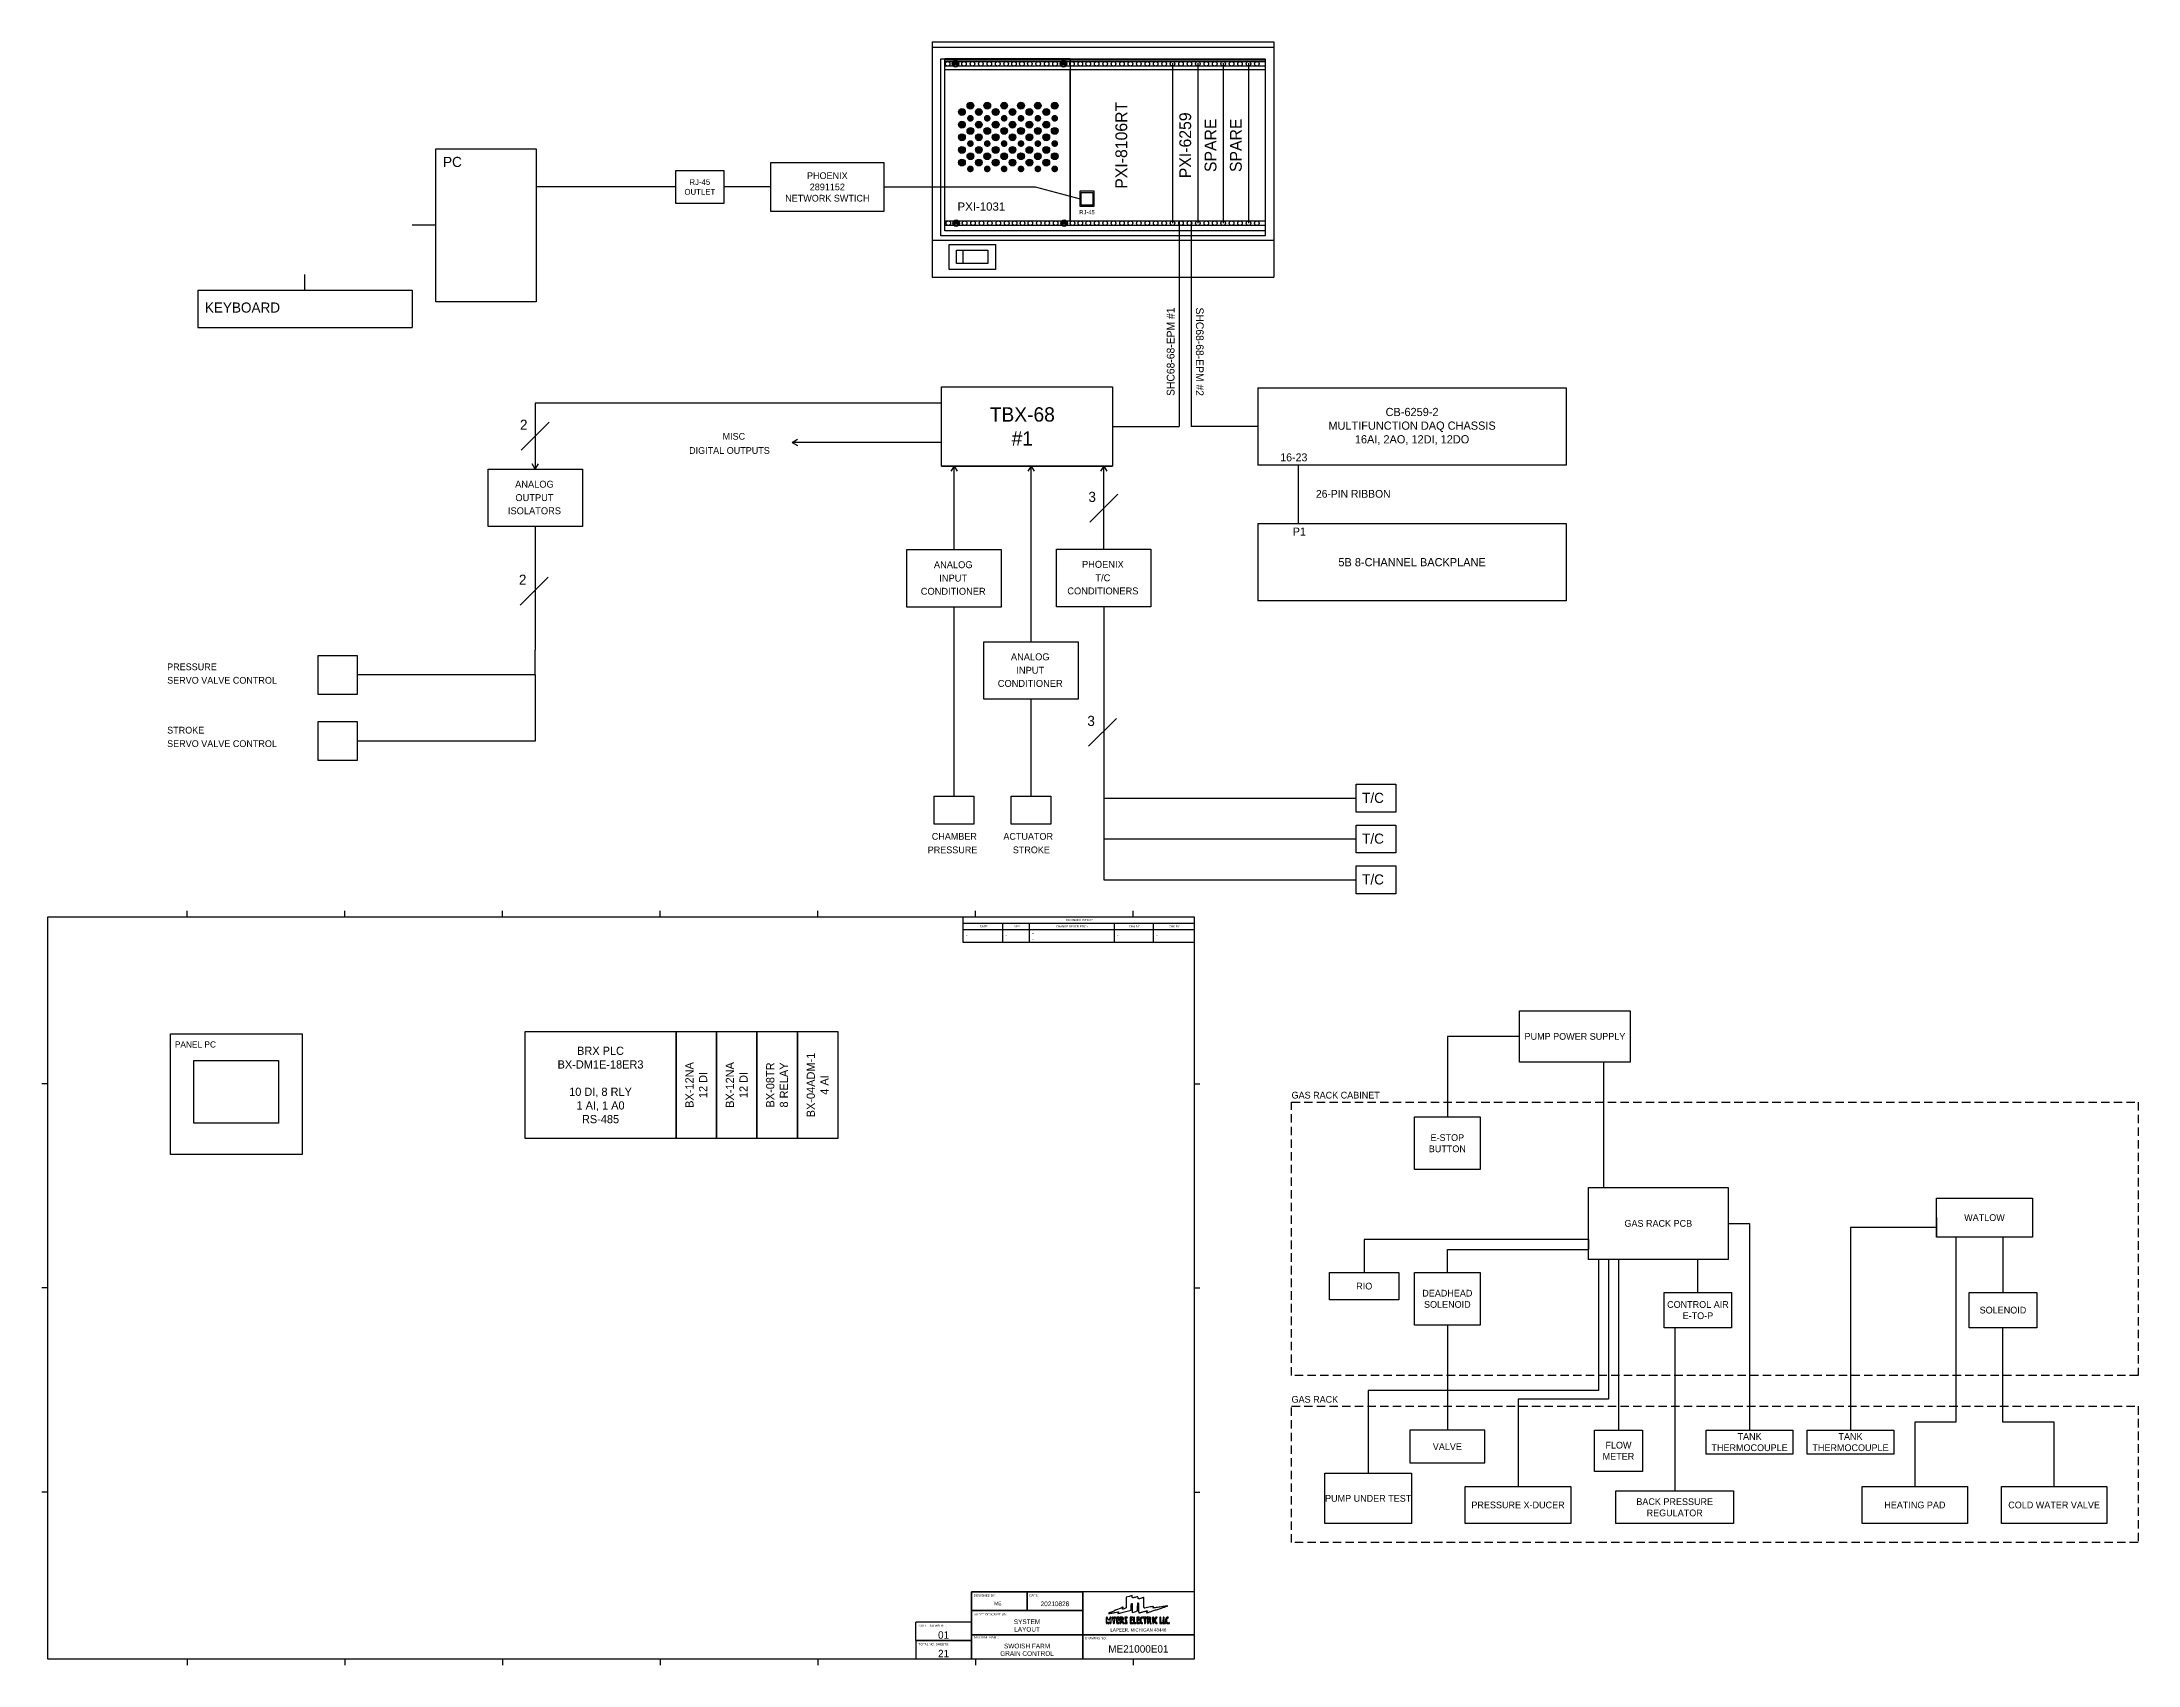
# Model space of a CAD drawing. Header units: inches. Extents: x -1.8 to 60.4, y -0.1 to 48.1.
import ezdxf
from ezdxf.enums import TextEntityAlignment as Align

# ---------------------------------------------------------------- set-up
doc = ezdxf.new("R2010")
doc.units = ezdxf.units.IN
doc.header["$MEASUREMENT"] = 0
doc.linetypes.add('DASHED2', pattern=[0.375, 0.25, -0.125])
for name, color, linetype in [('ATTRIBUTE', 3, 'Continuous'), ('GRAPHIC', 2, 'Continuous'), ('OBJ', 3, 'Continuous'), ('TITLE BLOCK', 8, 'Continuous')]:
    doc.layers.add(name, color=color, linetype=linetype)
doc.styles.add('ARIAL', font='arial.ttf')
doc.styles.add('Text Style48', font='arial.ttf')
doc.styles.add('Title Block', font='arial.ttf')

# ---------------------------------------------------------------- blocks, each defined once
blk = doc.blocks.new('SltdRndTV_6')
at = {"linetype": 'Continuous'}
for p, q in [((-0.111, 0.019), (0.111, 0.019)), ((-0.111, -0.019), (0.111, -0.019))]:
    blk.add_line(p, q, dxfattribs=at)
blk.add_circle((0, 0), 0.13, dxfattribs=at)
for start, end in [(170.15013, 189.84965), (0, 9.84977), (350.14998, 359.99976)]:
    blk.add_arc((0, 0), 0.113, start, end, dxfattribs=at)
blk = doc.blocks.new('PXI-1031 (FRONT)')
for points in [[(1.231, -1.889, 1), (1.031, -1.889, 1)], [(1.731, -1.889, 1), (1.531, -1.889, 1)], [(2.231, -1.889, 1), (2.031, -1.889, 1)], [(2.731, -1.889, 1), (2.531, -1.889, 1)], [(3.231, -1.889, 1), (3.031, -1.889, 1)], [(3.731, -1.889, 1), (3.531, -1.889, 1)], [(0.981, -2.077, 1), (0.781, -2.077, 1)], [(0.981, -2.452, 1), (0.781, -2.452, 1)], [(1.231, -2.264, 1), (1.031, -2.264, 1)], [(1.481, -2.077, 1), (1.281, -2.077, 1)], [(1.481, -2.452, 1), (1.281, -2.452, 1)], [(1.731, -2.264, 1), (1.531, -2.264, 1)], [(1.981, -2.077, 1), (1.781, -2.077, 1)], [(1.981, -2.452, 1), (1.781, -2.452, 1)], [(2.231, -2.264, 1), (2.031, -2.264, 1)], [(2.481, -2.077, 1), (2.281, -2.077, 1)], [(2.481, -2.452, 1), (2.281, -2.452, 1)], [(2.731, -2.264, 1), (2.531, -2.264, 1)], [(2.981, -2.077, 1), (2.781, -2.077, 1)], [(2.981, -2.452, 1), (2.781, -2.452, 1)], [(3.231, -2.264, 1), (3.031, -2.264, 1)], [(3.481, -2.077, 1), (3.281, -2.077, 1)], [(3.481, -2.452, 1), (3.281, -2.452, 1)], [(3.731, -2.264, 1), (3.531, -2.264, 1)], [(0.981, -2.827, 1), (0.781, -2.827, 1)], [(0.981, -3.202, 1), (0.781, -3.202, 1)], [(1.231, -2.639, 1), (1.031, -2.639, 1)], [(1.231, -3.014, 1), (1.031, -3.014, 1)], [(1.481, -2.827, 1), (1.281, -2.827, 1)], [(1.481, -3.202, 1), (1.281, -3.202, 1)], [(1.731, -2.639, 1), (1.531, -2.639, 1)], [(1.731, -3.014, 1), (1.531, -3.014, 1)], [(1.981, -2.827, 1), (1.781, -2.827, 1)], [(1.981, -3.202, 1), (1.781, -3.202, 1)], [(2.231, -2.639, 1), (2.031, -2.639, 1)], [(2.231, -3.014, 1), (2.031, -3.014, 1)], [(2.481, -2.827, 1), (2.281, -2.827, 1)], [(2.481, -3.202, 1), (2.281, -3.202, 1)], [(2.731, -2.639, 1), (2.531, -2.639, 1)], [(2.731, -3.014, 1), (2.531, -3.014, 1)], [(2.981, -2.827, 1), (2.781, -2.827, 1)], [(2.981, -3.202, 1), (2.781, -3.202, 1)], [(3.231, -2.639, 1), (3.031, -2.639, 1)], [(3.231, -3.014, 1), (3.031, -3.014, 1)], [(3.481, -2.827, 1), (3.281, -2.827, 1)], [(3.481, -3.202, 1), (3.281, -3.202, 1)], [(3.731, -2.639, 1), (3.531, -2.639, 1)], [(3.731, -3.014, 1), (3.531, -3.014, 1)], [(0.981, -3.577, 1), (0.781, -3.577, 1)], [(1.231, -3.389, 1), (1.031, -3.389, 1)], [(1.231, -3.764, 1), (1.031, -3.764, 1)], [(1.481, -3.577, 1), (1.281, -3.577, 1)], [(1.731, -3.389, 1), (1.531, -3.389, 1)], [(1.731, -3.764, 1), (1.531, -3.764, 1)], [(1.981, -3.577, 1), (1.781, -3.577, 1)], [(2.231, -3.389, 1), (2.031, -3.389, 1)], [(2.231, -3.764, 1), (2.031, -3.764, 1)], [(2.481, -3.577, 1), (2.281, -3.577, 1)], [(2.731, -3.389, 1), (2.531, -3.389, 1)], [(2.731, -3.764, 1), (2.531, -3.764, 1)], [(2.981, -3.577, 1), (2.781, -3.577, 1)], [(3.231, -3.389, 1), (3.031, -3.389, 1)], [(3.231, -3.764, 1), (3.031, -3.764, 1)], [(3.481, -3.577, 1), (3.281, -3.577, 1)], [(3.731, -3.389, 1), (3.531, -3.389, 1)], [(3.731, -3.764, 1), (3.531, -3.764, 1)]]:
    blk.add_hatch(color=7).paths.add_polyline_path(points)
at = {"color": 5, "linetype": 'Continuous'}
for p, q in [((0, 0), (0, -6.97)), ((10.125, 0), (10.125, -6.97)), ((0.375, -0.582), (9.875, -0.582)), ((0.376, -5.438), (0.376, -0.496)), ((0.376, -0.496), (4.085, -0.496)), ((4.085, -0.496), (4.085, -5.438)), ((7.125, -0.625), (7.125, -5.375)), ((7.875, -0.625), (7.875, -5.375)), ((8.625, -0.625), (8.625, -5.375)), ((9.375, -0.625), (9.375, -5.375)), ((4.085, -5.438), (0.376, -5.438)), ((0, -6.97), (10.125, -6.97))]:
    blk.add_line(p, q, dxfattribs=at)
at = {"color": 5}
for p, q in [((0, 0), (10.125, 0)), ((4.085, -5.303), (4.085, -0.825)), ((0, -5.875), (10.125, -5.875))]:
    blk.add_line(p, q, dxfattribs=at)
at = {"linetype": 'Continuous'}
for p, q in [((0.787, -0.629), (0.598, -0.629)), ((0.787, -0.669), (0.598, -0.669)), ((3.986, -0.629), (3.797, -0.629)), ((3.986, -0.669), (3.797, -0.669)), ((0.803, -5.352), (0.614, -5.352)), ((0.803, -5.392), (0.614, -5.392)), ((4.003, -5.352), (3.814, -5.352)), ((4.003, -5.392), (3.814, -5.392))]:
    blk.add_line(p, q, dxfattribs=at)
at = {"color": 5, "linetype": 'Continuous'}
blk.add_lwpolyline([(0, -0.151), (10.125, -0.151)], dxfattribs=at)
for points in [[(0.25, -0.5), (9.875, -0.5), (9.875, -5.75), (0.25, -5.75)], [(0.375, -0.527), (9.875, -0.527), (9.875, -5.595), (0.375, -5.595)], [(0.375, -0.713), (9.875, -0.713), (9.875, -0.825), (0.375, -0.825)], [(0.375, -5.303), (9.875, -5.303), (9.875, -5.438), (0.375, -5.438)], [(0.5, -6), (1.875, -6), (1.875, -6.747), (0.5, -6.747)], [(0.717, -6.172), (1.651, -6.172), (1.651, -6.572), (0.717, -6.572)], [(0.917, -6.172), (1.651, -6.172), (1.651, -6.572), (0.917, -6.572)]]:
    blk.add_lwpolyline(points, close=True, dxfattribs=at)
for centre, radius in [((0.459, -0.649), 0.0673), ((0.692, -0.649), 0.0966), ((0.692, -0.649), 0.0673), ((0.942, -0.649), 0.0673), ((1.192, -0.649), 0.0673), ((1.442, -0.649), 0.0673), ((1.692, -0.649), 0.0673), ((1.942, -0.649), 0.0673), ((2.192, -0.649), 0.0673), ((2.425, -0.649), 0.0673), ((2.659, -0.649), 0.0673), ((2.892, -0.649), 0.0673), ((3.142, -0.649), 0.0673), ((3.392, -0.649), 0.0673), ((3.642, -0.649), 0.0673), ((3.892, -0.649), 0.0966), ((3.892, -0.649), 0.0673), ((4.142, -0.649), 0.0673), ((4.392, -0.649), 0.0673), ((4.625, -0.649), 0.0673), ((4.875, -0.649), 0.0673), ((5.125, -0.649), 0.0673), ((5.375, -0.649), 0.0673), ((5.625, -0.649), 0.0673), ((5.875, -0.649), 0.0673), ((6.125, -0.649), 0.0673), ((6.375, -0.649), 0.0673), ((6.625, -0.649), 0.0673), ((6.875, -0.649), 0.0673), ((7.125, -0.649), 0.0673), ((7.375, -0.649), 0.0673), ((7.625, -0.649), 0.0673), ((7.875, -0.649), 0.0673), ((8.125, -0.649), 0.0673), ((8.375, -0.649), 0.0673), ((8.625, -0.649), 0.0673), ((8.875, -0.649), 0.0673), ((9.125, -0.649), 0.0673), ((9.375, -0.649), 0.0673), ((9.625, -0.649), 0.0673), ((0.476, -5.372), 0.0673), ((0.709, -5.372), 0.0966), ((0.709, -5.372), 0.0673), ((0.959, -5.372), 0.0673), ((1.209, -5.372), 0.0673), ((1.459, -5.372), 0.0673), ((1.709, -5.372), 0.0673), ((1.959, -5.372), 0.0673), ((2.209, -5.372), 0.0673), ((2.442, -5.372), 0.0673), ((2.675, -5.372), 0.0673), ((2.909, -5.372), 0.0673), ((3.159, -5.372), 0.0673), ((3.409, -5.372), 0.0673), ((3.659, -5.372), 0.0673), ((3.909, -5.372), 0.0966), ((3.909, -5.372), 0.0673), ((4.159, -5.372), 0.0673), ((4.392, -5.372), 0.0673), ((4.625, -5.372), 0.0673), ((4.875, -5.372), 0.0673), ((5.125, -5.372), 0.0673), ((5.375, -5.372), 0.0673), ((5.625, -5.372), 0.0673), ((5.875, -5.372), 0.0673), ((6.125, -5.372), 0.0673), ((6.375, -5.372), 0.0673), ((6.625, -5.372), 0.0673), ((6.875, -5.372), 0.0673), ((7.125, -5.372), 0.0673), ((7.375, -5.372), 0.0673), ((7.625, -5.372), 0.0673), ((7.875, -5.372), 0.0673), ((8.125, -5.372), 0.0673), ((8.375, -5.372), 0.0673), ((8.625, -5.372), 0.0673), ((8.875, -5.372), 0.0673), ((9.125, -5.372), 0.0673), ((9.375, -5.372), 0.0673), ((9.625, -5.372), 0.0673)]:
    blk.add_circle(centre, radius, dxfattribs=at)
at = {"color": 5}
for centre in [(1.131, -1.889), (1.631, -1.889), (2.131, -1.889), (2.631, -1.889), (3.131, -1.889), (3.631, -1.889), (0.881, -2.077), (0.881, -2.452), (1.381, -2.077), (1.381, -2.452), (1.881, -2.077), (1.881, -2.452), (2.381, -2.077), (2.381, -2.452), (2.881, -2.077), (2.881, -2.452), (3.381, -2.077), (3.381, -2.452), (0.881, -2.827), (0.881, -3.202), (1.131, -2.639), (1.381, -2.827), (1.381, -3.202), (1.631, -2.639), (1.881, -2.827), (1.881, -3.202), (2.131, -2.639), (2.381, -2.827), (2.381, -3.202), (2.631, -2.639), (2.881, -2.827), (2.881, -3.202), (3.131, -2.639), (3.381, -2.827), (3.381, -3.202), (3.631, -2.639), (0.881, -3.577), (1.131, -3.389), (1.381, -3.577), (1.631, -3.389), (1.881, -3.577), (2.131, -3.389), (2.381, -3.577), (2.631, -3.389), (2.881, -3.577), (3.131, -3.389), (3.381, -3.577), (3.631, -3.389)]:
    blk.add_circle(centre, 0.1, dxfattribs=at)
at = {"layer": 'OBJ', "color": 0}
for p, q in [((4.383, -4.416), (4.793, -4.416)), ((4.383, -4.878), (4.383, -4.416)), ((4.793, -4.878), (4.383, -4.878)), ((4.418, -4.459), (4.759, -4.459)), ((4.418, -4.836), (4.418, -4.459)), ((4.759, -4.836), (4.418, -4.836)), ((4.759, -4.459), (4.759, -4.836)), ((4.793, -4.416), (4.793, -4.878))]:
    blk.add_line(p, q, dxfattribs=at)
at = {"color": 5, "linetype": 'Continuous', "xscale": 0.75, "yscale": 0.75}
for p in [(0.692, -0.649), (3.892, -0.649), (0.709, -5.372), (3.909, -5.372)]:
    blk.add_blockref('SltdRndTV_6', p, dxfattribs=at)
at = {"color": 5, "style": 'ARIAL'}
blk.add_text('PXI-1031', height=0.2426, dxfattribs=at).set_placement((0.75, -5))
blk.add_text('RJ-45', height=0.1234).set_placement((4.588, -5.047), align=Align.MIDDLE_CENTER)
for tag, p in [('SLOT 1', (5.605, -3.064)), ('SLOT 2', (7.5, -3.064)), ('SLOT 3', (8.25, -3.064)), ('SLOT 4', (9, -3.064))]:
    blk.add_attdef(tag, text='', height=0.35, rotation=90).set_placement(p, align=Align.MIDDLE_CENTER)
blk = doc.blocks.new('NETWORK SWITCH (DAQ LAYOUT)')
blk.add_lwpolyline([(-3.35, 0.722), (0, 0.722), (0, -0.722), (-3.35, -0.722)], close=True)
at = {"insert": (-1.675, 0), "char_height": 0.20022, "attachment_point": 5}
blk.add_mtext('PHOENIX\\P2891152\\PNETWORK SWTICH', dxfattribs=at)
blk = doc.blocks.new('RJ-45 OUTLET (DAQ LAYOUT)')
blk.add_lwpolyline([(-1.427, 0.488), (0, 0.488), (0, -0.488), (-1.427, -0.488)], close=True)
at = {"insert": (-0.713, 0), "char_height": 0.1731, "attachment_point": 5}
blk.add_mtext('RJ-45\\POUTLET', dxfattribs=at)
blk = doc.blocks.new('block')
for p, q in [((-2.046, 43.349), (7.095, 43.349)), ((-2.046, 43.349), (-2.046, 41.058)), ((7.095, 43.349), (7.095, 41.058)), ((7.095, 41.058), (-2.046, 41.058))]:
    blk.add_line(p, q)
blk = doc.blocks.new('*U51')
for points in [[(32.054, -20.144), (31.965, -20.168), (31.965, -20.327), (31.965, -20.486), (31.923, -20.504, -0.011575), (31.883, -20.519, -0.123232), (31.867, -20.521, -0.429207), (31.861, -20.514, -0.075017), (31.868, -20.496, 0.016852), (31.873, -20.486, 0.025956), (31.876, -20.477, 0.023649), (31.878, -20.469, 0.279589), (31.877, -20.467, 0.284075), (31.868, -20.465, 0.000271), (31.655, -20.556, 0.000261), (31.442, -20.646, 0.53109), (31.441, -20.652, 0.246522), (31.448, -20.654, 0.00061), (31.546, -20.636, 0.004193), (31.64, -20.618, 0.007465), (31.717, -20.601, -0.015975), (31.734, -20.598, -0.282061), (31.739, -20.6, -0.273563), (31.739, -20.605, -0.015249), (31.732, -20.62, 0.017165), (31.727, -20.631, 0.026009), (31.723, -20.64, 0.023795), (31.721, -20.647, 0.264845), (31.722, -20.65, 0.252928), (31.726, -20.651, 0.000628), (31.781, -20.638, 0.003645), (31.845, -20.622, 0.002235), (31.919, -20.603), (32.112, -20.552), (32.115, -20.455, -0.010367), (32.118, -20.412, -0.026178), (32.122, -20.381, -0.031698), (32.127, -20.36, -0.239908), (32.134, -20.352, -0.419857), (32.142, -20.356, -0.045779), (32.146, -20.378, -0.024307), (32.149, -20.416, -0.005069), (32.15, -20.483), (32.15, -20.618), (32.226, -20.596), (32.303, -20.575), (32.307, -20.456, -0.006157), (32.312, -20.343, -0.658537), (32.322, -20.339, -0.186335), (32.333, -20.365, -0.005262), (32.334, -20.485, 0.005914), (32.335, -20.541, 0.009837), (32.337, -20.589, 0.003836), (32.34, -20.629, 0.391449), (32.343, -20.632, 0.061218), (32.35, -20.631, 0.00131), (32.382, -20.623, 0.002999), (32.42, -20.613, 0.002016), (32.463, -20.601, -0.003186), (32.559, -20.576, -0.067949), (32.588, -20.572, -0.478278), (32.595, -20.581, -0.088254), (32.586, -20.603, 0.012281), (32.576, -20.619, 0.091596), (32.573, -20.627, 0.398502), (32.575, -20.63, 0.138134), (32.581, -20.63, -0.003563), (32.594, -20.626, -0.00004), (32.681, -20.598, -0.000124), (32.78, -20.565, -0.000081), (32.896, -20.527, 0.001179), (33.01, -20.49, 0.001986), (33.105, -20.458, 0.000178), (33.19, -20.429, 0.555583), (33.19, -20.428, 0.236023), (33.187, -20.427, 0.000327), (33.126, -20.435, 0.002563), (33.057, -20.446, 0.001565), (32.976, -20.459, -0.003318), (32.894, -20.471, -0.005578), (32.826, -20.48, -0.001265), (32.767, -20.488, -0.449485), (32.764, -20.485, -0.11724), (32.765, -20.481, -0.028143), (32.768, -20.475, -0.027379), (32.773, -20.469, -0.024139), (32.779, -20.463, 0.467866), (32.777, -20.449, 0.180834), (32.756, -20.443, 0.025752), (32.684, -20.455, 0.002782), (32.521, -20.491, -0.190393), (32.506, -20.489, -0.219476), (32.497, -20.476, -0.042404), (32.494, -20.444, -0.002122), (32.494, -20.337, 0.001799), (32.493, -20.276, 0.003005), (32.493, -20.224, 0.000364), (32.492, -20.179, 0.422075), (32.491, -20.178, 0.051145), (32.488, -20.178, 0.000352), (32.469, -20.183, 0.00137), (32.446, -20.189, 0.000875), (32.42, -20.196, -0.007336), (32.36, -20.211, -0.089549), (32.337, -20.212, -0.269745), (32.326, -20.204, -0.098452), (32.322, -20.184, 0.096414), (32.318, -20.163, 0.269666), (32.307, -20.155, 0.097854), (32.284, -20.156, 0.009273), (32.231, -20.171, -0.006091), (32.178, -20.187, -0.11754), (32.161, -20.187, -0.279731), (32.152, -20.179, -0.043108), (32.147, -20.155), (32.144, -20.12)], [(31.376, -20.853, 0.007316), (31.376, -20.903, 0.03703), (31.379, -20.931, 0.08138), (31.385, -20.946, 0.273713), (31.393, -20.951, 0.168316), (31.4, -20.949, 0.08124), (31.407, -20.942, 0.064959), (31.412, -20.931, 0.046944), (31.415, -20.918, -0.004779), (31.419, -20.895, -0.516008), (31.421, -20.894, -0.198593), (31.424, -20.897, -0.002061), (31.433, -20.927), (31.446, -20.97), (31.465, -20.927, -0.002235), (31.478, -20.897, -0.18041), (31.482, -20.894, -0.528171), (31.484, -20.895, -0.006158), (31.485, -20.918, 0.041084), (31.487, -20.932, 0.082191), (31.491, -20.943, 0.115162), (31.497, -20.949, 0.148642), (31.505, -20.951, 0.258593), (31.514, -20.946, 0.093584), (31.519, -20.932, 0.039364), (31.522, -20.905, 0.006994), (31.523, -20.853, 0.013793), (31.521, -20.779, 0.202366), (31.51, -20.756, 0.473475), (31.494, -20.759, 0.029852), (31.47, -20.807), (31.448, -20.859), (31.425, -20.807, 0.025807), (31.401, -20.761, 0.482182), (31.387, -20.759, 0.196031), (31.377, -20.78, 0.011101)], [(31.567, -20.819, -0.011228), (31.574, -20.847, -0.010219), (31.579, -20.875, -0.010287), (31.583, -20.9, -0.032245), (31.584, -20.918, 0.039687), (31.586, -20.932, 0.085127), (31.589, -20.943, 0.122098), (31.595, -20.949, 0.146572), (31.603, -20.951, 0.173501), (31.611, -20.948, 0.129272), (31.617, -20.94, 0.071071), (31.62, -20.926, 0.021401), (31.621, -20.904, -0.029143), (31.623, -20.882, -0.015863), (31.627, -20.855, -0.015759), (31.632, -20.828, -0.024047), (31.639, -20.806, 0.006971), (31.65, -20.774, 0.108397), (31.651, -20.762, 0.306008), (31.646, -20.757, 0.065683), (31.633, -20.755, 0.079521), (31.622, -20.757, 0.130985), (31.615, -20.762, 0.118265), (31.61, -20.77, 0.05793), (31.608, -20.783), (31.607, -20.81), (31.594, -20.783, 0.041935), (31.588, -20.772, 0.047128), (31.58, -20.763, 0.052891), (31.572, -20.757, 0.139403), (31.565, -20.755, 0.270303), (31.559, -20.759, 0.136249), (31.557, -20.768, 0.049563), (31.559, -20.786, 0.008812)], [(31.681, -20.795, 0.020019), (31.679, -20.815, 0.008766), (31.679, -20.841, 0.008659), (31.679, -20.868, 0.011456), (31.681, -20.894, 0.012553), (31.684, -20.929, 0.119947), (31.69, -20.943, 0.198295), (31.7, -20.95, 0.045204), (31.721, -20.951, 0.032751), (31.735, -20.951, 0.050337), (31.746, -20.948, 0.065043), (31.754, -20.944, 0.249719), (31.757, -20.939, 0.148195), (31.755, -20.934, 0.098894), (31.751, -20.93, 0.082425), (31.745, -20.928, 0.064853), (31.738, -20.927, -0.299278), (31.724, -20.918, -0.111821), (31.72, -20.894, -0.087579), (31.726, -20.866, -0.134363), (31.741, -20.846, 0.005777), (31.755, -20.835, 0.22845), (31.757, -20.832, 0.395521), (31.755, -20.83, 0.011517), (31.741, -20.829, -0.224035), (31.726, -20.822, -0.153467), (31.72, -20.804, -0.166632), (31.724, -20.787, -0.247969), (31.738, -20.779, 0.064853), (31.745, -20.779, 0.082425), (31.751, -20.776, 0.098894), (31.755, -20.772, 0.148195), (31.757, -20.767, 0.249255), (31.754, -20.762, 0.065248), (31.746, -20.758, 0.050468), (31.735, -20.756, 0.032852), (31.721, -20.755, 0.039619), (31.701, -20.756, 0.15851), (31.691, -20.762, 0.139501), (31.685, -20.773, 0.028245)], [(31.781, -20.853, 0.006994), (31.782, -20.905, 0.039364), (31.785, -20.932, 0.093584), (31.79, -20.946, 0.258593), (31.8, -20.951, 0.171382), (31.808, -20.949, 0.12597), (31.814, -20.941, 0.071752), (31.817, -20.927, 0.023085), (31.819, -20.905), (31.819, -20.859), (31.843, -20.905, 0.029092), (31.854, -20.923, 0.036571), (31.866, -20.938, 0.03977), (31.877, -20.948, 0.167418), (31.886, -20.951, 0.107056), (31.895, -20.95, 0.307114), (31.898, -20.945, 0.098199), (31.895, -20.935, 0.009507), (31.884, -20.912, -0.028488), (31.874, -20.89, -0.074064), (31.87, -20.872, -0.074591), (31.872, -20.855, -0.029202), (31.879, -20.832, 0.067378), (31.886, -20.797, 0.179306), (31.879, -20.774, 0.173835), (31.859, -20.759, 0.062714), (31.823, -20.755), (31.781, -20.755)], [(31.849, -20.81, -0.063462), (31.848, -20.819, -0.063483), (31.844, -20.828, -0.069477), (31.839, -20.834, -0.116646), (31.833, -20.838, -0.186684), (31.827, -20.838, -0.16323), (31.822, -20.833, -0.092267), (31.819, -20.824, -0.034783), (31.818, -20.81, -0.034783), (31.819, -20.797, -0.092267), (31.822, -20.787, -0.16323), (31.827, -20.783, -0.186684), (31.833, -20.783, -0.116646), (31.839, -20.786, -0.069477), (31.844, -20.793, -0.063483), (31.848, -20.801, -0.063462)], [(31.924, -20.764, 0.185345), (31.923, -20.771, 0.012116), (31.927, -20.791, 0.016298), (31.933, -20.814, 0.011366), (31.942, -20.841, -0.004936), (31.961, -20.896, -0.082876), (31.964, -20.915, -0.305016), (31.958, -20.924, -0.093948), (31.941, -20.927, 0.048028), (31.931, -20.928, 0.068025), (31.923, -20.93, 0.088204), (31.918, -20.934, 0.191087), (31.916, -20.939, 0.277684), (31.919, -20.944, 0.052312), (31.929, -20.948, 0.042582), (31.943, -20.951, 0.027026), (31.959, -20.951, 0.060806), (31.989, -20.948, 0.293992), (32, -20.936, 0.120504), (31.999, -20.912, 0.008947), (31.978, -20.849, -0.003873), (31.963, -20.803, -0.079133), (31.961, -20.788, -0.31512), (31.965, -20.782, -0.087652), (31.978, -20.779, 0.04941), (31.988, -20.779, 0.069405), (31.995, -20.776, 0.089576), (32, -20.772, 0.186826), (32.002, -20.767, 0.359992), (31.995, -20.758, 0.038107), (31.966, -20.755, 0.037892), (31.937, -20.756, 0.229395)], [(32.082, -20.853), (32.082, -20.951), (32.122, -20.951, 0.029145), (32.137, -20.951, 0.045523), (32.15, -20.948, 0.057272), (32.159, -20.944, 0.26699), (32.162, -20.939, 0.191087), (32.16, -20.934, 0.088204), (32.155, -20.93, 0.068025), (32.147, -20.928, 0.048028), (32.137, -20.927, -0.22988), (32.119, -20.918, -0.177271), (32.112, -20.897, -0.131929), (32.12, -20.87, -0.130712), (32.14, -20.852), (32.167, -20.837), (32.14, -20.827, -0.104724), (32.121, -20.815, -0.188258), (32.113, -20.799, -0.257133), (32.12, -20.785, -0.155961), (32.137, -20.779, 0.048028), (32.147, -20.779, 0.068025), (32.155, -20.776, 0.088204), (32.16, -20.772, 0.191087), (32.162, -20.767, 0.266956), (32.159, -20.762, 0.057262), (32.15, -20.758, 0.04552), (32.137, -20.756, 0.029145), (32.122, -20.755), (32.082, -20.755)], [(32.18, -20.853), (32.18, -20.951), (32.213, -20.951, 0.034237), (32.227, -20.951, 0.039166), (32.239, -20.948, 0.042873), (32.249, -20.944, 0.138974), (32.254, -20.939, 0.21303), (32.255, -20.935, 0.177792), (32.252, -20.93, 0.099774), (32.245, -20.928, 0.045834), (32.235, -20.927, -0.117317), (32.221, -20.923, -0.215978), (32.214, -20.914, -0.069512), (32.211, -20.894, -0.005651), (32.213, -20.841, 0.00763), (32.215, -20.795, 0.04558), (32.213, -20.772, 0.116497), (32.208, -20.759, 0.240237), (32.199, -20.755, 0.258373), (32.19, -20.76, 0.093426), (32.184, -20.774, 0.039346), (32.181, -20.802, 0.006998)], [(32.279, -20.853), (32.279, -20.951), (32.319, -20.951, 0.029145), (32.334, -20.951, 0.045523), (32.347, -20.948, 0.057272), (32.356, -20.944, 0.26699), (32.359, -20.939, 0.191087), (32.357, -20.934, 0.088204), (32.351, -20.93, 0.068025), (32.343, -20.928, 0.048028), (32.334, -20.927, -0.22988), (32.316, -20.918, -0.177271), (32.309, -20.897, -0.131929), (32.317, -20.87, -0.130712), (32.337, -20.852), (32.364, -20.837), (32.337, -20.827, -0.073774), (32.317, -20.817, -0.21909), (32.31, -20.804, -0.256412), (32.316, -20.791, -0.092814), (32.334, -20.783, 0.062734), (32.355, -20.775, 0.412254), (32.357, -20.765, 0.231771), (32.346, -20.757, 0.040045), (32.319, -20.755), (32.279, -20.755)], [(32.395, -20.779, 0.157965), (32.373, -20.824, 0.093693), (32.375, -20.883, 0.104867), (32.397, -20.933, 0.238867), (32.433, -20.951, 0.067597), (32.45, -20.949, 0.342889), (32.456, -20.942, 0.213846), (32.451, -20.931, 0.037361), (32.432, -20.917, -0.080305), (32.421, -20.907, -0.081907), (32.413, -20.894, -0.063489), (32.409, -20.877, -0.027883), (32.408, -20.853, -0.027883), (32.409, -20.829, -0.063489), (32.413, -20.812, -0.081907), (32.421, -20.799, -0.080305), (32.432, -20.789, 0.025323), (32.442, -20.782, 0.03201), (32.45, -20.775, 0.033519), (32.455, -20.769, 0.163755), (32.457, -20.764, 0.339728), (32.451, -20.756, 0.126675), (32.435, -20.756, 0.075222), (32.414, -20.765, 0.060543)], [(32.469, -20.767, 0.148195), (32.471, -20.772, 0.098894), (32.475, -20.776, 0.082425), (32.481, -20.779, 0.064853), (32.488, -20.779, -0.241448), (32.497, -20.784, -0.103378), (32.502, -20.797, -0.044348), (32.505, -20.821, -0.008455), (32.506, -20.865, 0.008455), (32.507, -20.91, 0.044348), (32.51, -20.934, 0.103378), (32.515, -20.947, 0.241448), (32.524, -20.951, 0.241448), (32.533, -20.947, 0.103378), (32.539, -20.934, 0.044348), (32.542, -20.91, 0.008455), (32.543, -20.865, -0.01259), (32.544, -20.832, -0.022889), (32.546, -20.804, -0.020168), (32.55, -20.783, -0.350432), (32.555, -20.779, 0.099038), (32.56, -20.779, 0.097945), (32.564, -20.776, 0.097945), (32.566, -20.772, 0.099038), (32.567, -20.767, 0.295869), (32.564, -20.762, 0.04382), (32.553, -20.758, 0.037669), (32.537, -20.756, 0.023598), (32.518, -20.755, 0.023598), (32.499, -20.756, 0.037669), (32.484, -20.758, 0.04382), (32.472, -20.762, 0.295869)], [(32.592, -20.852, 0.00721), (32.593, -20.903, 0.036993), (32.596, -20.931, 0.081942), (32.601, -20.946, 0.273266), (32.61, -20.951, 0.189289), (32.618, -20.948, 0.095755), (32.624, -20.94, 0.061849), (32.629, -20.925, 0.026537), (32.631, -20.905), (32.635, -20.859), (32.659, -20.905, 0.032145), (32.682, -20.944, 0.245611), (32.7, -20.953, 0.484084), (32.708, -20.943, 0.042423), (32.696, -20.906, -0.020374), (32.687, -20.881, -0.065919), (32.684, -20.863, -0.085082), (32.685, -20.848, -0.050766), (32.692, -20.831, 0.105404), (32.7, -20.803, 0.180604), (32.694, -20.781, 0.147367), (32.672, -20.765, 0.064415), (32.637, -20.757), (32.592, -20.753)], [(32.664, -20.807, -0.041303), (32.661, -20.818, -0.056112), (32.657, -20.827, -0.069458), (32.652, -20.833, -0.193098), (32.647, -20.835, -0.193098), (32.642, -20.833, -0.069458), (32.637, -20.827, -0.056112), (32.633, -20.818, -0.041303), (32.631, -20.807, -0.04615), (32.63, -20.795, -0.12236), (32.633, -20.786, -0.161672), (32.639, -20.781, -0.100145), (32.647, -20.779, -0.100145), (32.656, -20.781, -0.161672), (32.662, -20.786, -0.12236), (32.664, -20.795, -0.04615)], [(32.75, -20.853, 0.008462), (32.752, -20.9, 0.032832), (32.756, -20.929, 0.057973), (32.762, -20.946, 0.291159), (32.77, -20.951, 0.293716), (32.778, -20.946, 0.065472), (32.783, -20.93, 0.03385), (32.786, -20.902, 0.007802), (32.787, -20.853, 0.006304), (32.786, -20.799, 0.045192), (32.783, -20.773, 0.124489), (32.777, -20.76, 0.220503), (32.766, -20.755, 0.218721), (32.756, -20.76, 0.136927), (32.75, -20.772, 0.046094), (32.748, -20.798, 0.005761)], [(32.843, -20.764, 0.094659), (32.828, -20.779, 0.041125), (32.814, -20.803, 0.040818), (32.804, -20.829, 0.069353), (32.801, -20.853, 0.081353), (32.806, -20.885, 0.058894), (32.822, -20.918, 0.062991), (32.842, -20.943, 0.192104), (32.863, -20.951, 0.039041), (32.881, -20.95, 0.371636), (32.885, -20.945, 0.182794), (32.882, -20.935, 0.013412), (32.862, -20.915, -0.061571), (32.853, -20.902, -0.039751), (32.845, -20.886, -0.039427), (32.84, -20.869, -0.055778), (32.838, -20.853, -0.055778), (32.84, -20.837, -0.039427), (32.845, -20.82, -0.039751), (32.853, -20.804, -0.061571), (32.862, -20.792, 0.01161), (32.872, -20.782, 0.016057), (32.88, -20.773, 0.012597), (32.886, -20.765, 0.157369), (32.887, -20.761, 0.356709), (32.883, -20.756, 0.068557), (32.871, -20.755, 0.056583), (32.855, -20.758, 0.072396)], [(32.961, -20.853), (32.961, -20.951), (32.997, -20.951, 0.031626), (33.012, -20.951, 0.048861), (33.023, -20.948, 0.06271), (33.032, -20.944, 0.254951), (33.034, -20.939, 0.148195), (33.033, -20.934, 0.098894), (33.029, -20.93, 0.082425), (33.023, -20.928, 0.064853), (33.016, -20.927, -0.241448), (33.007, -20.922, -0.103378), (33.001, -20.909, -0.044348), (32.998, -20.885, -0.008455), (32.997, -20.841, 0.008455), (32.997, -20.796, 0.044348), (32.994, -20.772, 0.103378), (32.988, -20.76, 0.241448), (32.979, -20.755, 0.258593), (32.97, -20.76, 0.093584), (32.964, -20.774, 0.039364), (32.961, -20.802, 0.006994)], [(33.059, -20.853), (33.059, -20.951), (33.096, -20.951, 0.031626), (33.11, -20.951, 0.048861), (33.122, -20.948, 0.06271), (33.13, -20.944, 0.254951), (33.133, -20.939, 0.148195), (33.131, -20.934, 0.098894), (33.127, -20.93, 0.082425), (33.121, -20.928, 0.064853), (33.114, -20.927, -0.241448), (33.105, -20.922, -0.103378), (33.099, -20.909, -0.044348), (33.096, -20.885, -0.008455), (33.096, -20.841, 0.008455), (33.095, -20.796, 0.044348), (33.092, -20.772, 0.103378), (33.086, -20.76, 0.241448), (33.077, -20.755, 0.258593), (33.068, -20.76, 0.093584), (33.063, -20.774, 0.039364), (33.06, -20.802, 0.006994)], [(33.152, -20.782, 0.126643), (33.134, -20.83, 0.08921), (33.138, -20.888, 0.103093), (33.16, -20.935, 0.231798), (33.195, -20.951, 0.067597), (33.212, -20.949, 0.342889), (33.218, -20.942, 0.213846), (33.213, -20.931, 0.037361), (33.194, -20.917, -0.194574), (33.173, -20.889, -0.074599), (33.169, -20.84, -0.083057), (33.179, -20.795, -0.305325), (33.201, -20.779, 0.070083), (33.208, -20.779, 0.085896), (33.214, -20.776, 0.100138), (33.217, -20.772, 0.138107), (33.219, -20.767, 0.324907), (33.211, -20.757, 0.134586), (33.192, -20.756, 0.087499), (33.169, -20.765, 0.097748)], [(33.231, -20.939, 0.099038), (33.232, -20.944, 0.097945), (33.234, -20.948, 0.097945), (33.238, -20.951, 0.099038), (33.243, -20.951, 0.099038), (33.248, -20.951, 0.097945), (33.252, -20.948, 0.097945), (33.255, -20.944, 0.099038), (33.255, -20.939, 0.099038), (33.255, -20.934, 0.097945), (33.252, -20.93, 0.097945), (33.248, -20.928, 0.099038), (33.243, -20.927, 0.099038), (33.238, -20.928, 0.097945), (33.234, -20.93, 0.097945), (33.232, -20.934, 0.099038)]]:
    blk.add_lwpolyline(points, format="xyb", close=True)
at = {"layer": 'TITLE BLOCK'}
for p, q in [((0, -22.002), (0, 0)), ((0, 0), (33.98, 0)), ((4.125, 0), (4.125, 0.176)), ((8.801, 0), (8.801, 0.176)), ((13.476, 0), (13.476, 0.176)), ((18.152, 0), (18.152, 0.176)), ((22.827, 0), (22.827, 0.176)), ((27.131, -0.763), (27.131, 0)), ((27.503, 0), (27.503, 0.176)), ((32.178, 0), (32.178, 0.176)), ((33.98, 0), (33.98, -22.002)), ((27.131, -0.19), (28.303, -0.19)), ((27.131, -0.38), (28.303, -0.38)), ((27.136, 0), (33.98, 0)), ((28.303, -0.19), (28.303, -0.38)), ((28.303, -0.19), (29.095, -0.19)), ((28.303, -0.19), (28.303, -0.38)), ((28.303, -0.38), (28.303, -0.763)), ((28.303, -0.38), (29.095, -0.38)), ((28.303, -0.38), (28.303, -0.763)), ((29.095, -0.19), (29.095, -0.38)), ((29.095, -0.19), (31.608, -0.19)), ((29.095, -0.19), (29.095, -0.38)), ((29.095, -0.38), (29.095, -0.763)), ((29.095, -0.38), (31.608, -0.38)), ((29.095, -0.38), (29.095, -0.763)), ((31.608, -0.19), (31.608, -0.38)), ((31.608, -0.19), (32.77, -0.19)), ((31.608, -0.19), (31.608, -0.38)), ((31.608, -0.38), (31.608, -0.763)), ((31.608, -0.38), (32.77, -0.38)), ((31.608, -0.38), (31.608, -0.763)), ((32.77, -0.19), (32.77, -0.38)), ((32.77, -0.19), (33.98, -0.19)), ((32.77, -0.19), (32.77, -0.38)), ((32.77, -0.38), (32.77, -0.763)), ((32.77, -0.38), (33.98, -0.38)), ((32.77, -0.38), (32.77, -0.763)), ((33.98, 0), (33.98, -0.763)), ((33.98, -0.763), (27.131, -0.763)), ((0, -4.951), (-0.176, -4.951)), ((33.98, -4.951), (34.156, -4.951)), ((0, -11.001), (-0.176, -11.001)), ((33.98, -11.001), (34.156, -11.001)), ((0, -17.052), (-0.176, -17.052)), ((33.98, -17.052), (34.156, -17.052)), ((33.98, -20.012), (30.68, -20.012)), ((27.379, -20.902), (25.729, -20.902)), ((25.729, -21.452), (25.729, -20.902)), ((25.729, -21.452), (25.729, -22.002)), ((33.98, -22.002), (0, -22.002)), ((4.125, -22.002), (4.125, -22.178)), ((8.801, -22.002), (8.801, -22.178)), ((13.476, -22.002), (13.476, -22.178)), ((18.152, -22.002), (18.152, -22.178)), ((22.827, -22.002), (22.827, -22.178)), ((27.503, -22.002), (27.503, -22.178)), ((32.178, -22.002), (32.178, -22.178))]:
    blk.add_line(p, q, dxfattribs=at)
at = {"layer": 'TITLE BLOCK', "linetype": 'Continuous', "lineweight": 35}
for p, q in [((27.379, -22.002), (27.379, -20.012)), ((27.379, -20.012), (30.68, -20.012)), ((29.029, -20.012), (29.029, -20.562)), ((30.68, -22.002), (30.68, -20.012)), ((27.379, -20.562), (30.68, -20.562)), ((25.729, -21.452), (27.379, -21.452)), ((27.379, -21.282), (30.68, -21.282)), ((30.68, -21.282), (33.98, -21.282))]:
    blk.add_line(p, q, dxfattribs=at)
blk.add_text('LAPEER, MICHIGAN 48446', height=0.09563).set_placement((32.33, -21.136), align=Align.MIDDLE_CENTER)
at = {"layer": 'ATTRIBUTE'}
for p in [(27.212, -0.61), (28.384, -0.61), (29.176, -0.546), (31.689, -0.61), (32.851, -0.61), (29.176, -0.71)]:
    blk.add_text('-', height=0.125, dxfattribs=at).set_placement(p)
blk.add_text('ME', height=0.1031, dxfattribs=at).set_placement((28.162, -20.352), align=Align.MIDDLE_CENTER)
for tag, height, p in [('DESDATE', 0.138, (29.855, -20.363)), ('DESCRIPTION1', 0.138, (29.029, -20.894)), ('DESCRIPTION2', 0.138, (29.029, -21.117)), ('SHEET', 0.22, (26.554, -21.287)), ('MACHNAME1', 0.138, (29.029, -21.614)), ('DRAWINGNUM', 0.22, (32.33, -21.7)), ('MACHNAME2', 0.138, (29.029, -21.837))]:
    blk.add_attdef(tag, text='', height=height, dxfattribs=at).set_placement(p, align=Align.MIDDLE)
blk.add_attdef('TOTAL', text='', height=0.22, dxfattribs=at).set_placement((26.554, -21.837), align=Align.MIDDLE_CENTER)
at = {"layer": 'TITLE BLOCK'}
for s, insert, char_height, attachment_point, style in [('DATE', (27.632, -0.315), 0.06, 7, 'Text Style48'), ('REV', (28.641, -0.315), 0.06, 7, 'Text Style48'), ('CHANGE DESCRIPTION', (29.892, -0.316), 0.06, 7, 'Text Style48'), ('REVISION HISTORY', (30.185, -0.126), 0.06, 7, 'Text Style48'), ('CHG BY', (32.046, -0.316), 0.06, 7, 'Text Style48'), ('CHK BY', (33.237, -0.316), 0.06, 7, 'Text Style48'), ('DESIGNED BY:', (27.448, -20.081), 0.06601, 1, 'Title Block'), ('DATE:', (29.098, -20.081), 0.066, 1, 'Title Block'), ('SHEET NUMBER:', (25.813, -20.978), 0.06601, 1, 'Title Block'), ('SHEET DESCRIPTION:', (27.454, -20.643), 0.06601, 1, 'Title Block'), ('TOTAL NO. SHEETS:', (25.808, -21.528), 0.06601, 1, 'Title Block'), ('MACHINE NAME:', (27.461, -21.324), 0.06601, 1, 'Title Block')]:
    blk.add_mtext(s, dxfattribs=dict(at, insert=insert, char_height=char_height, attachment_point=attachment_point, style=style))
at = {"layer": 'TITLE BLOCK', "insert": (30.748, -21.351), "char_height": 0.06601, "width": 0.63532, "attachment_point": 1, "style": 'Title Block'}
blk.add_mtext('DRAWING NO:', dxfattribs=at)

msp = doc.modelspace()

# ---------------------------------------------------------------- linework, layer by layer
for p, q in [((17.028, 43.752), (12.891, 43.752)), ((19.847, 43.752), (18.455, 43.752)), ((23.197, 43.752), (27.688, 43.752)), ((27.688, 43.752), (29.015, 43.405)), ((9.918, 42.616), (9.21, 42.616)), ((31.952, 42.749), (31.952, 36.656)), ((32.311, 42.749), (32.311, 36.656)), ((6.033, 40.693), (6.033, 41.16)), ((31.952, 41.082), (31.952, 36.656)), ((32.311, 41.082), (32.311, 36.656)), ((2.857, 40.693), (2.857, 39.585)), ((2.857, 40.693), (9.21, 40.693)), ((9.21, 40.693), (9.21, 39.585)), ((2.857, 39.585), (9.21, 39.585)), ((24.907, 37.341), (12.863, 37.341)), ((29.977, 36.656), (31.952, 36.656)), ((34.286, 36.656), (32.311, 36.656)), ((24.907, 35.482), (25.745, 35.482)), ((24.907, 35.482), (28.301, 35.482)), ((25.745, 35.482), (28.301, 35.482)), ((28.301, 35.482), (29.139, 35.482)), ((28.301, 35.482), (29.977, 35.482)), ((29.139, 35.482), (29.977, 35.482)), ((35.478, 35.51), (35.478, 33.775)), ((29.715, 31.309), (29.715, 23.218)), ((12.863, 29.291), (12.863, 30.028)), ((12.863, 29.291), (7.581, 29.291)), ((12.863, 29.291), (12.863, 27.328)), ((12.863, 27.328), (7.581, 27.328)), ((29.715, 25.636), (37.195, 25.636)), ((29.715, 24.427), (37.195, 24.427)), ((29.715, 23.218), (37.195, 23.218)), ((42.045, 18.574), (39.903, 18.574)), ((39.903, 18.574), (39.903, 16.189)), ((44.546, 14.098), (44.546, 17.812)), ((54.404, 13.204), (54.404, 12.628)), ((44.09, 12.554), (37.44, 12.554)), ((37.44, 12.554), (37.44, 11.577)), ((44.09, 12.554), (44.09, 12.259)), ((48.224, 13.031), (48.863, 13.031)), ((48.863, 13.031), (48.863, 6.904)), ((54.404, 12.916), (51.855, 12.916)), ((51.855, 12.916), (51.855, 6.904)), ((54.976, 12.628), (54.976, 7.139)), ((56.375, 12.628), (56.375, 10.986)), ((39.903, 11.577), (39.903, 12.255)), ((39.903, 12.255), (44.09, 12.255)), ((44.09, 11.964), (44.09, 12.259)), ((44.386, 11.964), (44.386, 8.08)), ((44.681, 11.964), (44.386, 11.964)), ((44.681, 11.964), (44.681, 7.818)), ((44.681, 11.964), (44.681, 8.08)), ((44.976, 11.964), (44.976, 6.904)), ((47.332, 10.986), (47.332, 11.964)), ((39.903, 10.015), (39.903, 6.899)), ((46.643, 9.936), (46.643, 5.101)), ((56.375, 7.139), (56.375, 9.936)), ((44.386, 8.08), (37.556, 8.08)), ((37.556, 8.08), (37.556, 5.628)), ((44.681, 7.818), (41.998, 7.818)), ((41.998, 7.818), (41.998, 5.238)), ((54.976, 7.139), (53.763, 7.139)), ((53.763, 7.139), (53.763, 5.238)), ((57.891, 7.139), (56.375, 7.139)), ((57.891, 5.238), (57.891, 7.139))]:
    msp.add_line(p, q)
at = {"color": 0, "linetype": 'ByBlock'}
for p, q in [((12.863, 37.341), (12.863, 35.392)), ((12.449, 35.952), (13.278, 36.781)), ((24.907, 36.182), (20.48, 36.182)), ((25.279, 33.006), (25.279, 35.482)), ((27.561, 30.275), (27.561, 35.482)), ((29.715, 33.016), (29.715, 35.482)), ((29.301, 33.815), (30.13, 34.644)), ((12.863, 33.685), (12.863, 30.028)), ((12.416, 31.36), (13.245, 32.188)), ((25.279, 25.696), (25.279, 31.299)), ((27.561, 25.696), (27.561, 28.568)), ((29.268, 27.174), (30.097, 28.003))]:
    msp.add_line(p, q, dxfattribs=at)
for points in [[(9.918, 44.888), (12.891, 44.888), (12.891, 40.345), (9.918, 40.345)], [(24.907, 37.829), (29.977, 37.829), (29.977, 35.482), (24.907, 35.482)], [(11.465, 35.392), (14.261, 35.392), (14.261, 33.685), (11.465, 33.685)], [(23.881, 33.006), (26.677, 33.006), (26.677, 31.299), (23.881, 31.299)], [(28.317, 33.016), (31.113, 33.016), (31.113, 31.309), (28.317, 31.309)], [(6.427, 29.867), (7.581, 29.867), (7.581, 28.714), (6.427, 28.714)], [(26.164, 30.275), (28.959, 30.275), (28.959, 28.568), (26.164, 28.568)], [(6.427, 27.905), (7.581, 27.905), (7.581, 26.752), (6.427, 26.752)], [(24.69, 24.869), (24.69, 25.696), (25.867, 25.696), (25.867, 24.869)], [(26.973, 24.869), (26.973, 25.696), (28.15, 25.696), (28.15, 24.869)], [(37.195, 25.222), (37.195, 26.049), (38.371, 26.049), (38.371, 25.222)], [(37.195, 24.013), (37.195, 24.841), (38.371, 24.841), (38.371, 24.013)], [(37.195, 22.804), (37.195, 23.632), (38.371, 23.632), (38.371, 22.804)], [(42.045, 19.337), (45.327, 19.337), (45.327, 17.812), (42.045, 17.812)], [(2.048, 18.652), (5.953, 18.652), (5.953, 15.072), (2.048, 15.072)], [(12.559, 18.719), (17.036, 18.719), (17.036, 15.55), (12.559, 15.55)], [(17.036, 18.719), (18.235, 18.719), (18.235, 15.55), (17.036, 15.55)], [(18.235, 18.719), (19.435, 18.719), (19.435, 15.55), (18.235, 15.55)], [(19.435, 18.719), (20.634, 18.719), (20.634, 15.55), (19.435, 15.55)], [(20.634, 18.719), (21.833, 18.719), (21.833, 15.55), (20.634, 15.55)], [(2.746, 17.864), (5.254, 17.864), (5.254, 16.003), (2.746, 16.003)], [(38.926, 16.189), (40.88, 16.189), (40.88, 14.627), (38.926, 14.627)], [(44.09, 14.098), (48.224, 14.098), (48.224, 11.964), (44.09, 11.964)], [(54.404, 13.78), (57.25, 13.78), (57.25, 12.628), (54.404, 12.628)], [(36.414, 11.577), (38.465, 11.577), (38.465, 10.769), (36.414, 10.769)], [(38.926, 11.577), (40.88, 11.577), (40.88, 10.015), (38.926, 10.015)], [(46.333, 10.986), (48.332, 10.986), (48.332, 9.936), (46.333, 9.936)], [(55.376, 10.986), (57.375, 10.986), (57.375, 9.936), (55.376, 9.936)], [(38.79, 5.933), (41.017, 5.933), (41.017, 6.904), (38.79, 6.904)], [(44.262, 6.904), (45.689, 6.904), (45.689, 5.682), (44.262, 5.682)], [(47.579, 6.904), (50.147, 6.904), (50.147, 6.193), (47.579, 6.193)], [(50.571, 6.904), (53.138, 6.904), (53.138, 6.193), (50.571, 6.193)], [(36.274, 5.628), (38.839, 5.628), (38.839, 4.134), (36.274, 4.134)], [(40.435, 5.238), (43.561, 5.238), (43.561, 4.134), (40.435, 4.134)], [(44.898, 5.101), (48.389, 5.101), (48.389, 4.134), (44.898, 4.134)], [(52.2, 5.238), (55.326, 5.238), (55.326, 4.134), (52.2, 4.134)], [(56.328, 5.238), (59.454, 5.238), (59.454, 4.134), (56.328, 4.134)]]:
    msp.add_lwpolyline(points, close=True)
at = {"linetype": 'DASHED2'}
for points in [[(35.285, 16.629), (60.381, 16.629), (60.381, 8.521), (35.285, 8.521)], [(35.285, 7.612), (60.381, 7.612), (60.381, 3.574), (35.285, 3.574)]]:
    msp.add_lwpolyline(points, close=True, dxfattribs=at)
at = {"layer": 'GRAPHIC'}
for p, q in [((20.48, 36.182), (20.636, 36.275)), ((20.48, 36.182), (20.636, 36.088)), ((12.863, 35.392), (12.769, 35.548)), ((12.863, 35.392), (12.957, 35.548)), ((25.279, 35.482), (25.185, 35.326)), ((25.279, 35.482), (25.372, 35.326)), ((27.561, 35.482), (27.468, 35.326)), ((27.561, 35.482), (27.655, 35.326)), ((29.715, 35.482), (29.621, 35.326)), ((29.715, 35.482), (29.809, 35.326))]:
    msp.add_line(p, q, dxfattribs=at)

# ---------------------------------------------------------------- block references
for name, p, values in [('PXI-1031 (FRONT)', (24.632, 48.052), {'SLOT 1': 'PXI-8106RT', 'SLOT 2': 'PXI-6259', 'SLOT 3': 'SPARE', 'SLOT 4': 'SPARE'}), ('*U51', (-1.586, 22.12), {'DRAWINGNUM': 'ME21000E01', 'SHEET': '01', 'TOTAL': '21', 'DESCRIPTION1': 'SYSTEM', 'DESCRIPTION2': 'LAYOUT', 'MACHNAME1': 'SWOISH FARM', 'MACHNAME2': 'GRAIN CONTROL', 'DESDATE': '20210828'})]:
    msp.add_blockref(name, p).add_auto_attribs(values)
for name, p in [('RJ-45 OUTLET (DAQ LAYOUT)', (18.455, 43.752)), ('NETWORK SWITCH (DAQ LAYOUT)', (23.197, 43.752)), ('block', (36.333, -5.548)), ('block', (36.333, -9.574))]:
    msp.add_blockref(name, p)

# ---------------------------------------------------------------- texts
for s, height, p in [('KEYBOARD', 0.3, (3.068, 40.029)), ('2', 0.3, (12.41, 36.555)), ('DIGITAL OUTPUTS', 0.2, (17.424, 35.842)), ('MISC', 0.2, (18.417, 36.261)), ('16-23', 0.2344, (34.951, 35.621)), ('3', 0.3, (29.262, 34.418)), ('P1', 0.2344, (35.323, 33.422)), ('2', 0.3, (12.378, 31.962)), ('SERVO VALVE CONTROL', 0.2, (1.95, 29.031)), ('PRESSURE', 0.2, (1.95, 29.43)), ('3', 0.3, (29.23, 27.777)), ('STROKE', 0.2, (1.95, 27.553)), ('SERVO VALVE CONTROL', 0.2, (1.95, 27.153)), ('T/C', 0.3, (37.377, 25.496)), ('CHAMBER', 0.2, (24.618, 24.404)), ('ACTUATOR', 0.2, (26.741, 24.404)), ('T/C', 0.3, (37.377, 24.287)), ('PRESSURE', 0.2, (24.498, 24.004)), ('STROKE', 0.2, (27.021, 24.004)), ('T/C', 0.3, (37.377, 23.078)), ('PANEL PC', 0.1844, (2.178, 18.244))]:
    msp.add_text(s, height=height).set_placement(p)
for s, rotation, p in [('SHC68-68-EPM #1', 90, (31.7, 38.869)), ('SHC68-68-EPM #2', 270, (32.564, 38.869))]:
    msp.add_text(s, height=0.22902, rotation=rotation).set_placement(p, align=Align.MIDDLE_CENTER)
for s, height, p in [('ANALOG', 0.2056, (12.839, 34.84)), ('ISOLATORS', 0.2056, (12.839, 34.052)), ('OUTPUT', 0.2056, (12.839, 34.442)), ('ANALOG', 0.2056, (25.254, 32.454)), ('PHOENIX', 0.2056, (29.691, 32.465)), ('CONDITIONER', 0.20557, (25.254, 31.666)), ('INPUT', 0.2056, (25.254, 32.056)), ('CONDITIONERS', 0.20557, (29.691, 31.676)), ('T/C', 0.2056, (29.691, 32.066)), ('ANALOG', 0.2056, (27.537, 29.723)), ('INPUT', 0.2056, (27.537, 29.325)), ('CONDITIONER', 0.20557, (27.537, 28.935))]:
    msp.add_text(s, height=height).set_placement(p, align=Align.CENTER)
msp.add_text('26-PIN RIBBON', height=0.22902).set_placement((37.114, 34.657), align=Align.MIDDLE_CENTER)
for s, insert, char_height, width, attachment_point in [('PC', (10.129, 44.645), 0.3, 2.93792, 1), ('TBX-68\\P#1', (27.302, 36.656), 0.4256, 4.14916, 5), ('CB-6259-2\\PMULTIFUNCTION DAQ CHASSIS\\P16AI, 2AO, 12DI, 12DO  ', (38.857, 36.656), 0.24283, 9.29568, 5), ('5B 8-CHANNEL BACKPLANE', (38.857, 32.63), 0.24283, 9.29568, 5)]:
    msp.add_mtext(s, dxfattribs=dict(insert=insert, char_height=char_height, width=width, attachment_point=attachment_point))
at = {"char_height": 0.2}
for s, width, heights, insert, attachment_point in [('PUMP POWER SUPPLY ', 3.28638, [1.143], (43.686, 18.574), 5), ('GAS RACK CABINET', 3.78426, [0], (35.285, 16.934), 1), ('RIO', 2.05076, [0], (37.44, 11.173), 5), ('GAS RACK', 1.88931, [0], (35.285, 7.917), 1), ('VALVE', 2.2272, [0], (39.903, 6.418), 5), ('FLOW METER', 1.42688, [0], (44.976, 6.293), 5), ('PUMP UNDER TEST', 2.56498, [0], (37.556, 4.881), 5), ('PRESSURE X-DUCER', 3.12554, [0], (41.998, 4.686), 5), ('BACK PRESSURE REGULATOR', 3.49094, [0], (46.643, 4.617), 5), ('HEATING PAD', 3.12554, [0], (53.763, 4.686), 5), ('COLD WATER VALVE', 3.12554, [0], (57.891, 4.686), 5)]:
    msp.add_mtext_dynamic_manual_height_columns(s, width=width, gutter_width=1, heights=heights, dxfattribs=dict(at, insert=insert, attachment_point=attachment_point))
at = {"linetype": 'DASHED2', "attachment_point": 5}
for s, width, gutter_width, insert, char_height in [('BRX PLC\\PBX-DM1E-18ER3\\P\\P10 DI, 8 RLY\\P1 AI, 1 A0\\PRS-485', 5.02402, 1.215, (14.798, 17.135), 0.24297), ('E-STOP BUTTON', 1.95346, 1, (39.903, 15.408), 0.2), ('GAS RACK PCB', 4.13338, 1, (46.157, 13.031), 0.2), ('WATLOW', 2.84593, 1, (55.827, 13.204), 0.2), ('DEADHEAD SOLENOID', 1.95346, 1, (39.903, 10.796), 0.2), ('CONTROL AIR E-TO-P', 1.99893, 1, (47.332, 10.461), 0.2), ('SOLENOID', 1.99893, 1, (56.375, 10.461), 0.2), ('TANK THERMOCOUPLE', 1.94811, 1, (48.863, 6.549), 0.2), ('TANK THERMOCOUPLE', 1.94811, 1, (51.855, 6.549), 0.2)]:
    msp.add_mtext_dynamic_manual_height_columns(s, width=width, gutter_width=gutter_width, heights=[0], dxfattribs=dict(at, insert=insert, char_height=char_height))
at = {"linetype": 'DASHED2', "char_height": 0.243, "attachment_point": 5, "rotation": 90}
for s, insert in [('BX-04ADM-1\\P4 AI', (21.233, 17.135)), ('BX-12NA\\P12 DI', (17.636, 17.135)), ('BX-12NA\\P12 DI', (18.835, 17.135)), ('BX-08TR\\P8 RELAY', (20.034, 17.135))]:
    msp.add_mtext_dynamic_manual_height_columns(s, width=5.02402, gutter_width=1.215, heights=[0], dxfattribs=dict(at, insert=insert))

doc.saveas('drawing.dxf')
